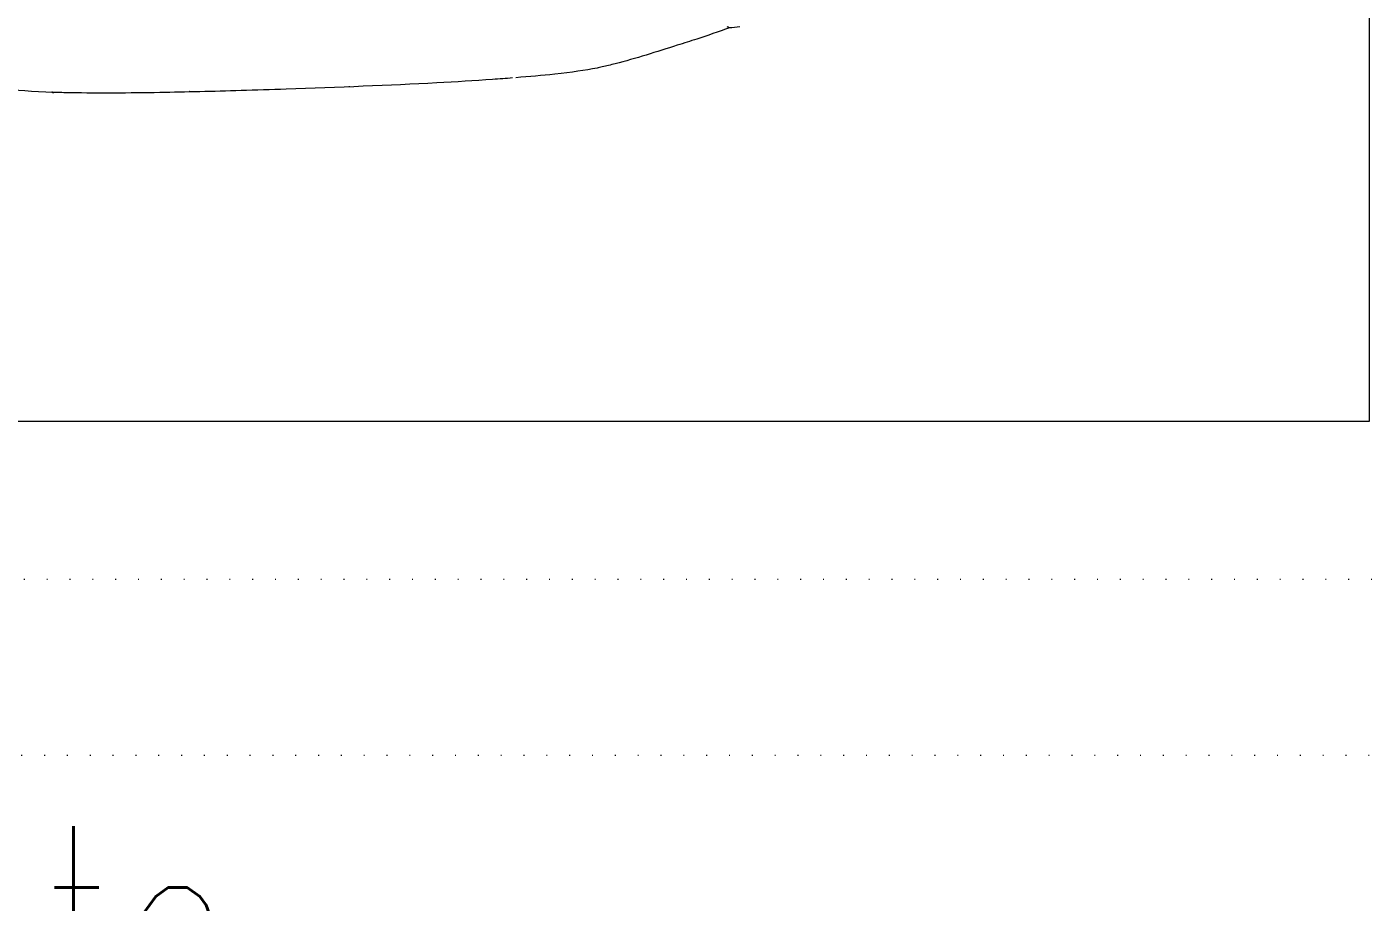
# Model space of a CAD drawing. Extents: x -1286 to 34975, y -230 to 6637.
# Drawn here: x 31081 to 31233.8, y 862.8 to 962.5 of the extents above; entities that cross this region are included whole.
import ezdxf
from ezdxf.xclip import XClip

# ---------------------------------------------------------------- set-up
doc = ezdxf.new("R2010")
doc.units = 0
doc.header["$LTSCALE"] = 20
doc.header["$XCLIPFRAME"] = 0
doc.linetypes.add('DOT2', pattern=[0.125, 0, -0.125])
doc.layers.get('0').update_dxf_attribs({"color": 9, "lineweight": 9})
for name, color, linetype, lineweight in [('04', 9, 'Continuous', 9), ('06D', 9, 'Continuous', 9), ('20', 9, 'DOT2', 9), ('E-YAZI', 7, 'Continuous', 30)]:
    doc.layers.add(name, color=color, linetype=linetype, lineweight=lineweight)
doc.styles.add('E-YAZI', font='txttw.shx')

# ---------------------------------------------------------------- blocks, each defined once
blk = doc.blocks.new('p-araba-polo')
at = {"extrusion": (0, 0, -1)}
blk.add_line((0.3189, 0.7484), (0.328, 0.7495), dxfattribs=at)
for points, degree, knots in [([(0.578, 0.8067), (0.5852, 0.8073), (0.6136, 0.8094), (0.6943, 0.8142), (0.7938, 0.8181), (0.9022, 0.8216), (0.9869, 0.8238), (1.0486, 0.8241), (1.0808, 0.8236)], 3, [0, 0, 0, 0, 0.049552, 0.182368, 0.511137, 0.607099, 0.78604, 1, 1, 1, 1]), ([(0.4758, 0.7941), (0.4779, 0.7946), (0.4931, 0.7978), (0.5106, 0.8003), (0.5297, 0.8023)], 3, [0, 0, 0, 0, 0.124213, 1, 1, 1, 1]), ([(0.5894, 0.8074), (0.5894, 0.8074), (0.5894, 0.8074), (0.5894, 0.8074), (0.5894, 0.8074), (0.5894, 0.8074), (0.5894, 0.8074), (0.5894, 0.8074), (0.5894, 0.8074), (0.5894, 0.8074), (0.5894, 0.8074), (0.5894, 0.8074), (0.5894, 0.8074), (0.5894, 0.8074), (0.5894, 0.8074)], 7, [0, 0, 0, 0, 0, 0, 0, 0, 1, 1, 1, 1, 1, 1, 1, 1, 1, 1, 1, 1, 1, 1, 1]), ([(0.3308, 0.7495), (0.3436, 0.7542), (0.3636, 0.7609), (0.3938, 0.7706), (0.4254, 0.7806), (0.4544, 0.789), (0.4711, 0.793), (0.4757, 0.7941)], 3, [0, 0, 0, 0, 0.260213, 0.420209, 0.662967, 0.897224, 1, 1, 1, 1])]:
    blk.add_open_spline(points, degree=degree, knots=knots)
for points, degree in [([(0.7638, 0.8164), (0.7637, 0.8164), (0.7637, 0.8163), (0.7636, 0.8162), (0.7635, 0.8161), (0.7634, 0.8159)], 5), ([(0.7638, 0.8164), (0.7637, 0.8164), (0.7637, 0.8163), (0.7636, 0.8162), (0.7635, 0.8161), (0.7634, 0.8159)], 5), ([(0.9357, 0.8222), (0.9352, 0.8222), (0.9348, 0.8222), (0.9343, 0.8222)], 3), ([(0.9453, 0.8224), (0.9455, 0.8224), (0.9457, 0.8224), (0.9459, 0.8223), (0.9461, 0.8222), (0.9463, 0.8221)], 5), ([(0.9453, 0.8224), (0.9455, 0.8224), (0.9457, 0.8224), (0.9459, 0.8223), (0.9461, 0.8222), (0.9463, 0.8221)], 5), ([(1.0811, 0.8236), (1.0881, 0.8235), (1.0946, 0.8233), (1.1009, 0.8231)], 3), ([(1.1014, 0.8231), (1.1013, 0.8231), (1.1011, 0.8231), (1.101, 0.8231), (1.1008, 0.8231), (1.1007, 0.8231), (1.1006, 0.8231), (1.1004, 0.8231)], 7), ([(1.1004, 0.8231), (1.1009, 0.8231), (1.1013, 0.8231), (1.1018, 0.8231), (1.1022, 0.823), (1.1026, 0.8229)], 5), ([(1.1026, 0.8229), (1.1022, 0.823), (1.1018, 0.8231), (1.1013, 0.8231), (1.1009, 0.8231), (1.1004, 0.8231)], 5), ([(1.1004, 0.8231), (1.1008, 0.8231), (1.1011, 0.8231), (1.1015, 0.8231)], 3), ([(1.1009, 0.8231), (1.1242, 0.8223), (1.1443, 0.821), (1.1589, 0.8187)], 3), ([(0.5299, 0.8024), (0.5443, 0.8039), (0.5588, 0.8052), (0.5741, 0.8064)], 3), ([(0.328, 0.7495), (0.3299, 0.7499), (0.3326, 0.7491), (0.3334, 0.7485)], 3)]:
    blk.add_open_spline(points, degree=degree)
blk = doc.blocks.new('catikatirevizepergole-krt')
for points in [[(-30, 180), (-30, 110), (-800, 110), (-800, 180)], [(-30, 90), (-30, 0), (-800, 0), (-800, 90)]]:
    blk.add_lwpolyline(points, close=True)

msp = doc.modelspace()

# ---------------------------------------------------------------- linework, layer by layer
at = {"layer": '06D'}
msp.add_lwpolyline([(31233.84, 1167.5), (31233.84, 917.5), (30733.84, 917.5), (30733.84, 1167.5)], close=True, dxfattribs=at)

# ---------------------------------------------------------------- block references
at = {"layer": '04'}
ref = msp.add_blockref('p-araba-polo', (31194.08, 1037.31), dxfattribs=dict(at, xscale=100, yscale=100, zscale=100, rotation=180))
XClip(ref).set_block_clipping_path([(-0.0924763951, -0.9835002962), (4.0650970395, 0.9845199444)])
at = {"layer": '20'}
msp.add_blockref('catikatirevizepergole-krt', (31581.35, 789.5), dxfattribs=at)

# ---------------------------------------------------------------- texts
at = {"layer": 'E-YAZI', "color": 30, "style": 'E-YAZI', "width": 0.8}
msp.add_text('Cephe Monte', height=21, dxfattribs=at).set_placement((30958.13, 850.41))

doc.saveas('drawing.dxf')
